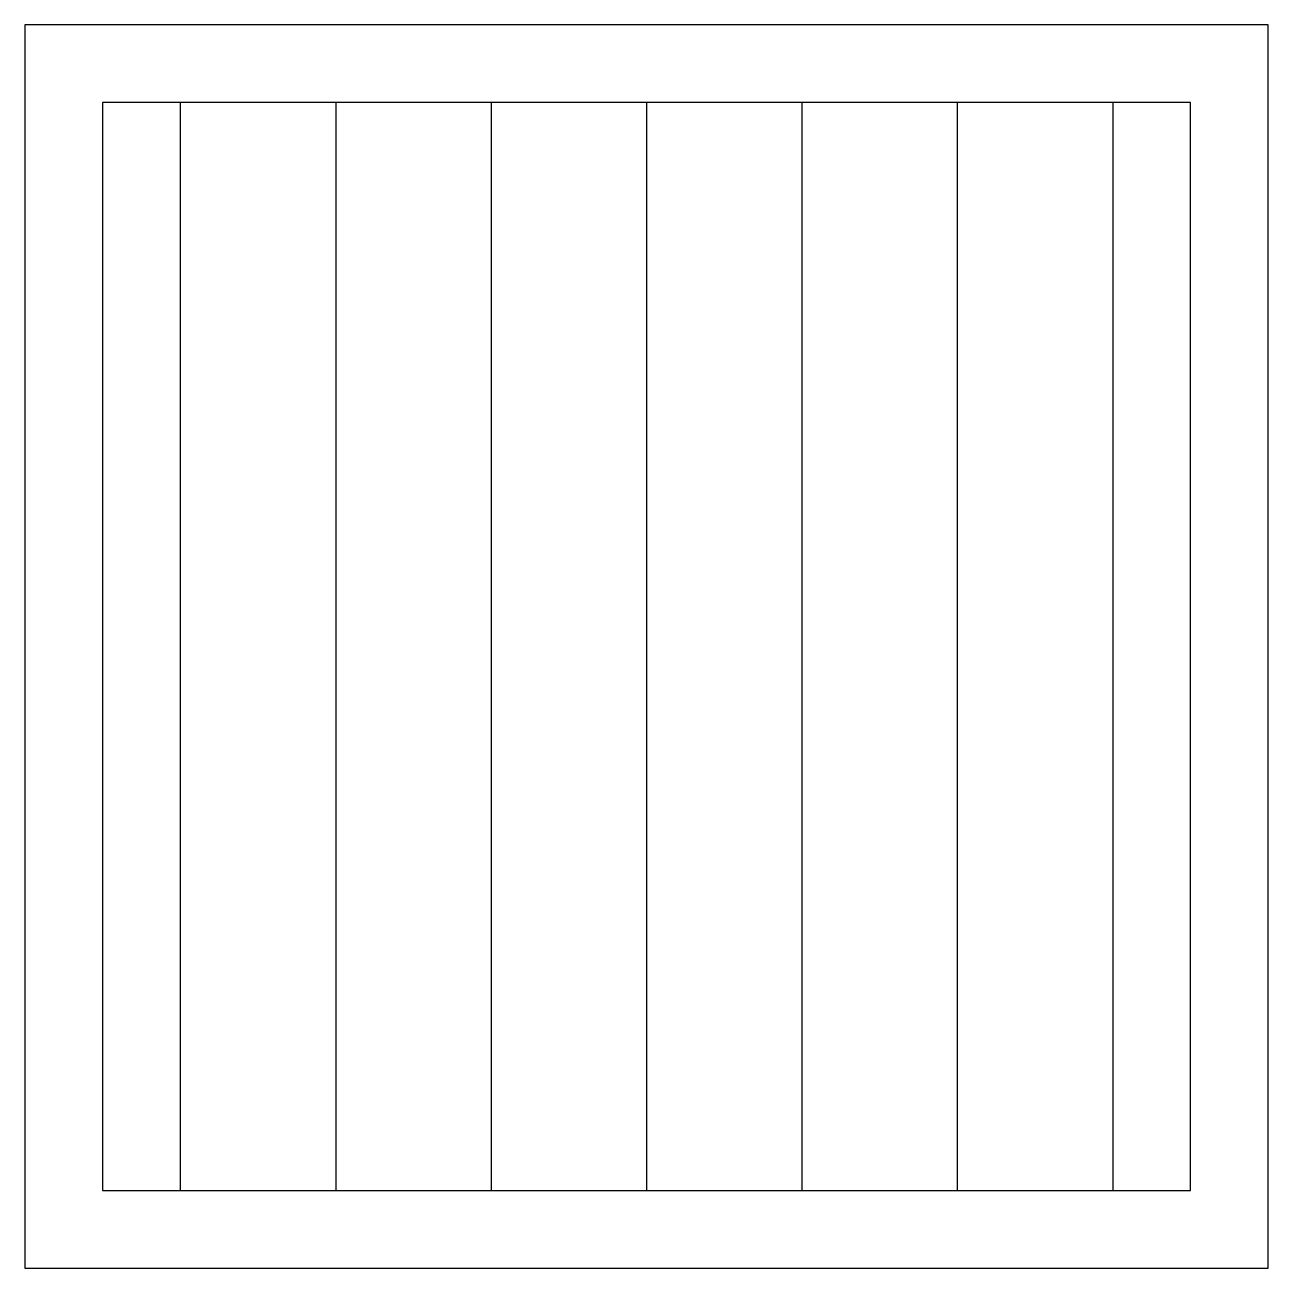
# Model space of a CAD drawing. Header units: feet. Extents: x -2 to 2, y -2 to 2.
import ezdxf

# ---------------------------------------------------------------- set-up
doc = ezdxf.new("R2010")
doc.units = ezdxf.units.FT
doc.header["$MEASUREMENT"] = 0

msp = doc.modelspace()

# ---------------------------------------------------------------- wipeouts: each hides what was drawn before it
at = {"linetype": 'Continuous'}
msp.add_wipeout([(-2, 2), (-2, -2), (2, -2), (2, 2)], dxfattribs=at)

# ---------------------------------------------------------------- next in the draw order: linework, layer by layer
at = {"color": 8, "linetype": 'Continuous'}
for p, q in [((-1.5, 1.75), (-1.5, -1.75)), ((-1, 1.75), (-1, -1.75)), ((-0.5, 1.75), (-0.5, -1.75)), ((-0.5, 1.75), (-0.5, -1.75)), ((0, 1.75), (0, -1.75)), ((0.5, 1.75), (0.5, -1.75)), ((0.5, 1.75), (0.5, -1.75)), ((1, 1.75), (1, -1.75)), ((1.5, 1.75), (1.5, -1.75))]:
    msp.add_line(p, q, dxfattribs=at)
at = {"linetype": 'Continuous'}
for points in [[(-2, 2), (-2, -2), (2, -2), (2, 2)], [(-1.75, 1.75), (-1.75, -1.75), (1.75, -1.75), (1.75, 1.75)]]:
    msp.add_lwpolyline(points, close=True, dxfattribs=at)

doc.saveas('drawing.dxf')
